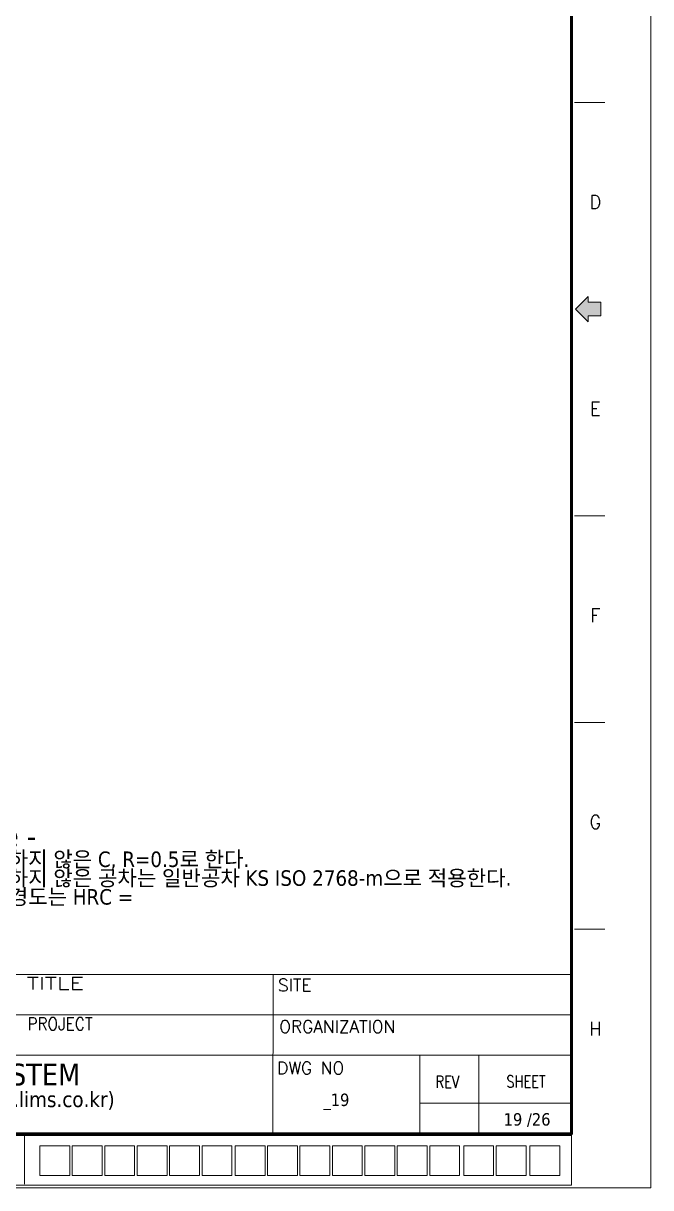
# Model space of a CAD drawing. Header units: millimetres. Extents: x -542 to 1656, y -836 to 1164.
# Drawn here: x 1252 to 1656, y 24 to 775 of the extents above; entities that cross this region are included whole.
import ezdxf
from ezdxf.enums import TextEntityAlignment as Align

# ---------------------------------------------------------------- set-up
doc = ezdxf.new("R2010")
doc.units = ezdxf.units.MM
doc.header["$LTSCALE"] = 4
doc.layers.get('0').update_dxf_attribs({"lineweight": 18})
for name, color, linetype, lineweight in [('SkizziergeometrieWIN-ISO', 7, 'Continuous', 50), ('가는실선_A4', 7, 'Continuous', 5), ('제목(ISO)', 7, 'Continuous', 50)]:
    doc.layers.add(name, color=color, linetype=linetype, lineweight=lineweight)
doc.layers.add('가는실선_A3', color=9, linetype='Continuous', lineweight=5, true_color=0x808080)
doc.styles.add('주 텍스트 (ISO)', font='tahoma.ttf')
doc.styles.add('텍스트 스타일12', font='tahoma.ttf')
doc.styles.add('텍스트 스타일171', font='ROMANC.shx', dxfattribs={"width": 0.9})
doc.styles.add('텍스트 스타일206', font='ROMANC.shx', dxfattribs={"width": 1.11072})
doc.styles.add('텍스트 스타일233', font='RomanC.shx')
doc.styles.add('텍스트 스타일36', font='ROMANC.shx', dxfattribs={"width": 0.941937})
doc.styles.add('텍스트 스타일65', font='romans.shx', dxfattribs={"width": 0.8})

# ---------------------------------------------------------------- blocks, each defined once
blk = doc.blocks.new('경계 A3_경계')
blk.add_hatch(color=7).paths.add_polyline_path([(405.98, 148.76), (403.92, 148.76), (403.92, 149.72), (401.86, 147.66), (403.92, 145.6), (403.92, 146.56), (405.98, 146.56)])
for p, q in [((403.92, 149.72), (401.86, 147.66)), ((403.92, 148.76), (403.92, 149.72)), ((405.98, 148.76), (403.92, 148.76)), ((405.98, 146.56), (405.98, 148.76)), ((401.86, 147.66), (403.92, 145.6)), ((403.92, 146.56), (405.98, 146.56)), ((403.92, 145.6), (403.92, 146.56))]:
    blk.add_line(p, q)
at = {"color": 7}
for p, q in [((403.92, 149.72), (401.86, 147.66)), ((403.92, 148.76), (403.92, 149.72)), ((405.98, 148.76), (403.92, 148.76)), ((405.98, 146.56), (405.98, 148.76)), ((401.86, 147.66), (403.92, 145.6)), ((403.92, 145.6), (403.92, 146.56)), ((403.92, 146.56), (405.98, 146.56))]:
    blk.add_line(p, q, dxfattribs=at)
at = {"layer": 'SkizziergeometrieWIN-ISO', "lineweight": 18}
for p, q in [((414, 291), (414, 6)), ((414, 6), (6, 6))]:
    blk.add_line(p, q, dxfattribs=at)
at = {"layer": '가는실선_A3', "color": 7, "lineweight": 60}
for p, q in [((401.22, 14.6), (401.22, 281.16)), ((19.02, 14.6), (401.22, 14.6))]:
    blk.add_line(p, q, dxfattribs=at)
at = {"layer": '가는실선_A3', "color": 7}
for p, q in [((401.71, 180.98), (406.61, 180.98)), ((401.71, 114.34), (406.61, 114.34)), ((401.71, 81.02), (406.61, 81.02)), ((401.71, 47.7), (406.61, 47.7)), ((313.09, 14.6), (313.09, 6.55)), ((401.22, 14.6), (401.22, 6.43)), ((315.58, 12.77), (315.58, 7.95)), ((315.58, 12.77), (320.4, 12.77)), ((320.4, 12.77), (320.4, 7.95)), ((320.81, 12.77), (320.81, 7.95)), ((320.81, 12.77), (325.63, 12.77)), ((325.63, 12.77), (325.63, 7.95)), ((326.03, 12.77), (326.03, 7.95)), ((326.03, 12.77), (330.86, 12.77)), ((330.86, 12.77), (330.86, 7.95)), ((331.26, 12.77), (336.09, 12.77)), ((331.26, 12.77), (331.26, 7.95)), ((336.09, 12.77), (336.09, 7.95)), ((336.49, 12.77), (336.49, 7.95)), ((336.49, 12.77), (341.31, 12.77)), ((341.31, 12.77), (341.31, 7.95)), ((341.72, 12.77), (341.72, 7.95)), ((341.72, 12.77), (346.54, 12.77)), ((346.54, 12.77), (346.54, 7.95)), ((347.03, 12.77), (351.86, 12.77)), ((347.03, 12.77), (347.03, 7.95)), ((351.86, 12.77), (351.86, 7.95)), ((352.26, 12.77), (352.26, 7.95)), ((352.26, 12.77), (357.09, 12.77)), ((357.09, 12.77), (357.09, 7.95)), ((357.49, 12.77), (357.49, 7.95)), ((357.49, 12.77), (362.31, 12.77)), ((362.31, 12.77), (362.31, 7.95)), ((362.72, 12.77), (362.72, 7.95)), ((362.72, 12.77), (367.54, 12.77)), ((367.54, 12.77), (367.54, 7.95)), ((367.94, 12.77), (372.77, 12.77)), ((367.94, 12.77), (367.94, 7.95)), ((372.77, 12.77), (372.77, 7.95)), ((373.17, 12.77), (373.17, 7.95)), ((373.17, 12.77), (378, 12.77)), ((378, 12.77), (378, 7.95)), ((378.4, 12.77), (378.4, 7.95)), ((378.4, 12.77), (383.22, 12.77)), ((383.22, 12.77), (383.22, 7.95)), ((383.88, 12.77), (388.7, 12.77)), ((383.88, 12.77), (383.88, 7.95)), ((388.7, 12.77), (388.7, 7.95)), ((389.1, 12.77), (389.1, 7.95)), ((389.1, 12.77), (393.93, 12.77)), ((393.93, 12.77), (393.93, 7.95)), ((394.55, 12.77), (394.55, 7.95)), ((394.55, 12.77), (399.37, 12.77)), ((399.37, 12.77), (399.37, 7.95)), ((315.58, 7.95), (320.4, 7.95)), ((320.81, 7.95), (325.63, 7.95)), ((326.03, 7.95), (330.86, 7.95)), ((331.26, 7.95), (336.09, 7.95)), ((336.49, 7.95), (341.31, 7.95)), ((341.72, 7.95), (346.54, 7.95)), ((347.03, 7.95), (351.86, 7.95)), ((352.26, 7.95), (357.09, 7.95)), ((357.49, 7.95), (362.31, 7.95)), ((362.72, 7.95), (367.54, 7.95)), ((367.94, 7.95), (372.77, 7.95)), ((373.17, 7.95), (378, 7.95)), ((378.4, 7.95), (383.22, 7.95)), ((383.88, 7.95), (388.7, 7.95)), ((389.1, 7.95), (393.93, 7.95)), ((394.55, 7.95), (399.37, 7.95)), ((292.99, 6.43), (401.22, 6.43))]:
    blk.add_line(p, q, dxfattribs=at)
at = {"layer": '가는실선_A3', "color": 7, "style": '텍스트 스타일36', "width": 0.941937}
for s, p in [('D', (405.08, 164.92)), ('E', (405.08, 131.6)), ('F', (405.08, 98.28)), ('G', (405.08, 64.96)), ('H', (405.08, 31.64))]:
    blk.add_text(s, height=2.2, dxfattribs=at).set_placement(p, align=Align.MIDDLE_CENTER)
blk = doc.blocks.new('제목 블록 A3_표제란')
at = {"layer": '가는실선_A4', "lineweight": 13}
blk.add_line((269.12, 38.66), (407.77, 38.63), dxfattribs=at)
at = {"layer": '가는실선_A4', "color": 7}
for p, q in [((359.7, 38.64), (359.69, 13.12)), ((269.12, 32.15), (407.77, 32.15)), ((407.76, 25.66), (269.12, 25.66)), ((383.36, 25.66), (383.36, 13.12)), ((383.36, 17.91), (407.76, 17.92))]:
    blk.add_line(p, q, dxfattribs=at)
at = {"layer": '가는실선_A4'}
for p, q in [((407.76, 13.12), (407.77, 38.63)), ((25.42, 13.12), (407.76, 13.12))]:
    blk.add_line(p, q, dxfattribs=at)
at = {"layer": '가는실선_A4', "color": 7, "linetype": 'Continuous'}
blk.add_line((392.85, 25.66), (392.85, 13.12), dxfattribs=at)
at = {"layer": '가는실선_A3', "color": 7, "style": '텍스트 스타일12'}
blk.add_attdef('질량\\P1;_001', (38.42, 15.71), '', height=2, dxfattribs=at)
at = {"layer": '가는실선_A4', "color": 7, "style": '텍스트 스타일206', "width": 1.136317}
blk.add_text('TITLE', height=2, dxfattribs=at).set_placement((320.02, 36.23), (329.22, 36.23), align=Align.FIT)
at = {"layer": '가는실선_A4', "color": 7, "style": '텍스트 스타일233'}
for s, p in [('SITE', (360.5, 35.93)), ('ORGANIZATION', (360.7, 29.24)), ('DWG NO', (360.36, 22.57))]:
    blk.add_text(s, height=2, dxfattribs=at).set_placement(p)
at = {"layer": '가는실선_A4', "color": 7}
for s, height, style, width, p in [('PROJECT', 2, '텍스트 스타일171', 0.9, (320.13, 29.68)), ('REV', 1.911, '텍스트 스타일65', 0.8, (385.9, 20.39)), ('SHEET', 1.911, '텍스트 스타일65', 0.8, (397.3, 20.42))]:
    blk.add_text(s, height=height, dxfattribs=dict(at, style=style, width=width)).set_placement(p)
at = {"layer": '가는실선_A4', "char_height": 2, "style": '주 텍스트 (ISO)'}
for s, insert, attachment_point in [('\\fTahoma|b0|i0;\\H2.0000;_19 ', (369.91, 18.11), 5), ('\\fTahoma|b0|i0;\\H2.0000;19 /26 ', (400.63, 16.28), 2)]:
    blk.add_mtext(s, dxfattribs=dict(at, insert=insert, attachment_point=attachment_point))
at = {"layer": '가는실선_A4', "color": 7, "style": '텍스트 스타일12'}
blk.add_attdef('설명', text='', height=2, dxfattribs=at).set_placement((331.27, 35.73), align=Align.MIDDLE_LEFT)
blk.add_attdef('SCALE_001', (273.43, 32.87), '', height=2, dxfattribs=at)
blk.add_attdef('프로젝트', text='', height=2, dxfattribs=at).set_placement((340.77, 28.27), align=Align.MIDDLE_CENTER)
at = {"layer": '가는실선_A4', "style": '텍스트 스타일12'}
blk.add_attdef('리비전_번호', text='', height=2, dxfattribs=at).set_placement((388.38, 15.27), align=Align.MIDDLE_CENTER)
at = {"layer": '제목(ISO)', "char_height": 3.5, "attachment_point": 1, "style": '주 텍스트 (ISO)'}
for s, insert, line_spacing_factor in [('- Note -\\P{\\H0.71429x; 1. \\fGulim|b0|i0|c129|p50;표시하지 않은 \\fTahoma|b0|i0|c129|p34;C, R=0.5\\fGulim|b0|i0|c129|p50;로 한다\\fTahoma|b0|i0|c129|p34;.\\H1.54068x; \\H0.64906x;\\P 2. \\fGulim|b0|i0|c129|p50;표시하지 않은 공차는 일반공차 \\fTahoma|b0|i0|c129|p34;KS ISO 2768-m\\fGulim|b0|i0|c129|p50;으로 적용한다\\fTahoma|b0|i0|c129|p34;.\\H1.32612x; \\H0.75408x;\\P 3. \\fGulim|b0|i0|c129|p50;표면경도는 \\fTahoma|b0|i0|c129|p34;HRC = \\H1.31974x; }', (306.15, 62.72), 0.727683), ('{\\H1x;    LIM SYSTEM\\H0.71429x;  \\P (http:// www.lims.co.kr)\\H1.44773x; }', (298.53, 24.26), 0.771785)]:
    blk.add_mtext(s, dxfattribs=dict(at, insert=insert, line_spacing_factor=line_spacing_factor))
at = {"layer": '제목(ISO)', "style": '텍스트 스타일12'}
for tag, p in [('관리자', (373.93, 36.39)), ('공급업자', (383.08, 28.64))]:
    blk.add_attdef(tag, text='', height=2, dxfattribs=at).set_placement(p, align=Align.TOP_LEFT)

msp = doc.modelspace()

# ---------------------------------------------------------------- block references
at = {"xscale": 4, "yscale": 4, "zscale": 4}
for name, p in [('경계 A3_경계', (0, 0)), ('제목 블록 A3_표제란', (-26.19, 6.95))]:
    msp.add_blockref(name, p, dxfattribs=at)

doc.saveas('drawing.dxf')
